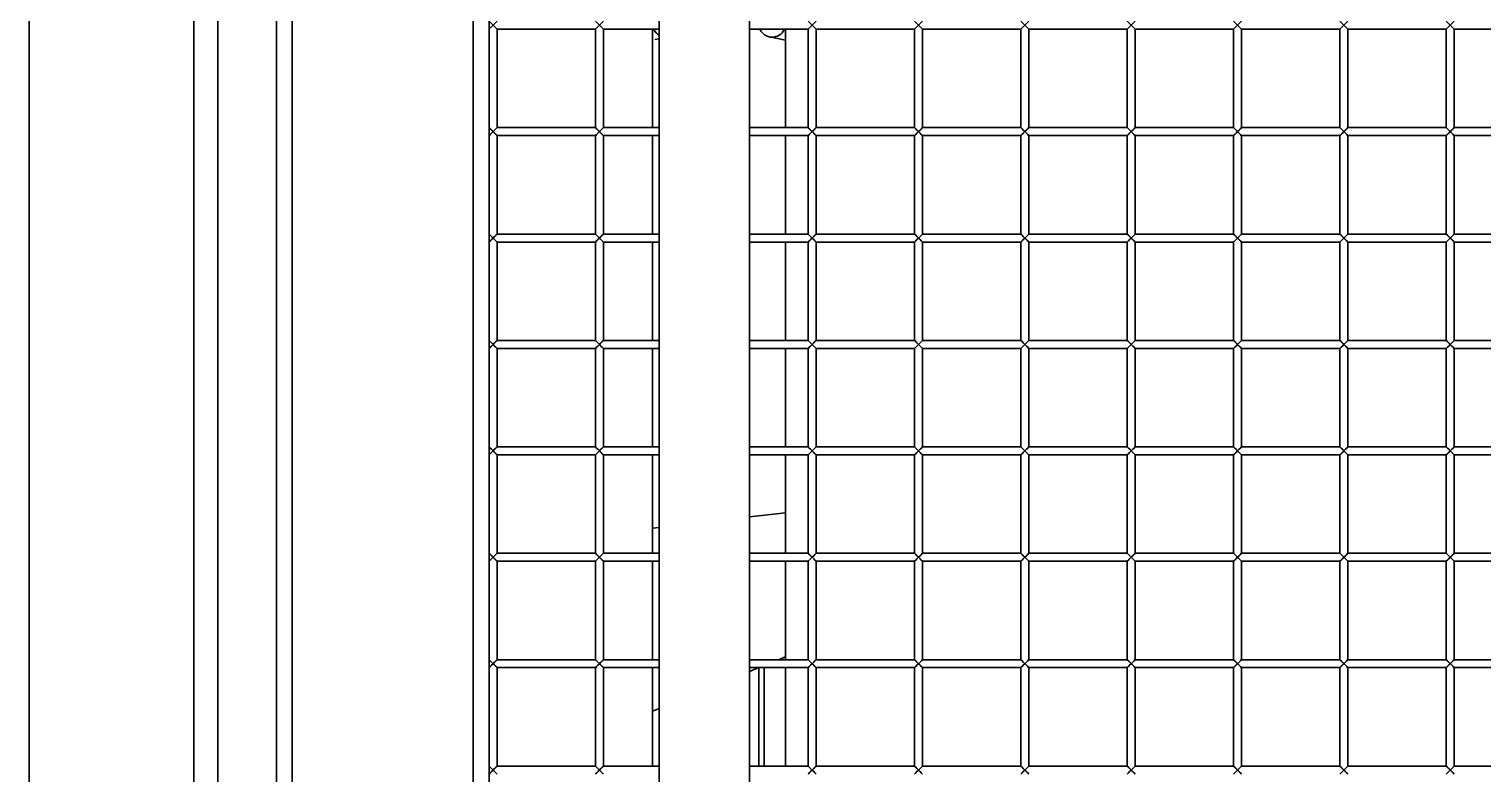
# Model space of a CAD drawing. Header units: millimetres. Extents: x 32496 to 166256, y 3504 to 23939.
# Drawn here: x 46758 to 47305, y 16873 to 17153 of the extents above; entities that cross this region are included whole.
import ezdxf

# ---------------------------------------------------------------- set-up
doc = ezdxf.new("R2010")
doc.units = ezdxf.units.MM
doc.layers.get('0').update_dxf_attribs({"lineweight": 35})

msp = doc.modelspace()

# ---------------------------------------------------------------- linework, layer by layer
at = {"linetype": 'Continuous'}
for p, q in [((46758.14, 17722.349), (46758.14, 15203.349)), ((46820.14, 17722.349), (46820.14, 15203.349)), ((46829.14, 17642.349), (46829.14, 15283.349)), ((46851.14, 17622.849), (46851.14, 15302.849)), ((46857.14, 15302.849), (46857.14, 17622.849)), ((46925.14, 17622.849), (46925.14, 15302.849)), ((46995.14, 17480.849), (46995.14, 16549.849)), ((47029.14, 17480.849), (47029.14, 16549.849)), ((46931.14, 16562.849), (46931.14, 17465.849)), ((46931.14, 17152.849), (46934.14, 17155.849)), ((46931.14, 17155.849), (46934.14, 17152.849)), ((46934.14, 17152.849), (46934.14, 17115.849)), ((46934.14, 17152.849), (46971.14, 17152.849)), ((46971.14, 17152.849), (46974.14, 17155.849)), ((46971.14, 17155.849), (46974.14, 17152.849)), ((46971.14, 17152.849), (46971.14, 17115.849)), ((46974.14, 17152.849), (46974.14, 17115.849)), ((46974.14, 17152.849), (46995.14, 17152.849)), ((46992.64, 17115.849), (46992.64, 17152.849)), ((47029.14, 17152.849), (47051.14, 17152.849)), ((47042.64, 17152.849), (47042.64, 17115.849)), ((47051.14, 17152.849), (47054.14, 17155.849)), ((47051.14, 17155.849), (47054.14, 17152.849)), ((47051.14, 17152.849), (47051.14, 17115.849)), ((47054.14, 17152.849), (47091.14, 17152.849)), ((47054.14, 17152.849), (47054.14, 17115.849)), ((47091.14, 17152.849), (47094.14, 17155.849)), ((47091.14, 17155.849), (47094.14, 17152.849)), ((47091.14, 17152.849), (47091.14, 17115.849)), ((47094.14, 17152.849), (47131.14, 17152.849)), ((47094.14, 17152.849), (47094.14, 17115.849)), ((47131.14, 17152.849), (47134.14, 17155.849)), ((47131.14, 17155.849), (47134.14, 17152.849)), ((47131.14, 17152.849), (47131.14, 17115.849)), ((47134.14, 17152.849), (47171.14, 17152.849)), ((47134.14, 17152.849), (47134.14, 17115.849)), ((47171.14, 17152.849), (47174.14, 17155.849)), ((47171.14, 17155.849), (47174.14, 17152.849)), ((47171.14, 17152.849), (47171.14, 17115.849)), ((47174.14, 17152.849), (47211.14, 17152.849)), ((47174.14, 17152.849), (47174.14, 17115.849)), ((47211.14, 17152.849), (47214.14, 17155.849)), ((47211.14, 17155.849), (47214.14, 17152.849)), ((47211.14, 17152.849), (47211.14, 17115.849)), ((47214.14, 17152.849), (47251.14, 17152.849)), ((47214.14, 17152.849), (47214.14, 17115.849)), ((47251.14, 17152.849), (47254.14, 17155.849)), ((47251.14, 17155.849), (47254.14, 17152.849)), ((47251.14, 17152.849), (47251.14, 17115.849)), ((47254.14, 17152.849), (47291.14, 17152.849)), ((47254.14, 17152.849), (47254.14, 17115.849)), ((47291.14, 17152.849), (47294.14, 17155.849)), ((47291.14, 17155.849), (47294.14, 17152.849)), ((47291.14, 17152.849), (47291.14, 17115.849)), ((47294.14, 17152.849), (47331.14, 17152.849)), ((47294.14, 17152.849), (47294.14, 17115.849)), ((46993.497, 17148.961), (46995.14, 17149.28)), ((47036.646, 17149.959), (47042.64, 17148.794)), ((46931.14, 17112.849), (46934.14, 17115.849)), ((46931.14, 17115.849), (46934.14, 17112.849)), ((46934.14, 17115.849), (46971.14, 17115.849)), ((46971.14, 17112.849), (46974.14, 17115.849)), ((46971.14, 17115.849), (46974.14, 17112.849)), ((46974.14, 17115.849), (46995.14, 17115.849)), ((47029.14, 17115.849), (47051.14, 17115.849)), ((47051.14, 17112.849), (47054.14, 17115.849)), ((47051.14, 17115.849), (47054.14, 17112.849)), ((47054.14, 17115.849), (47091.14, 17115.849)), ((47091.14, 17112.849), (47094.14, 17115.849)), ((47091.14, 17115.849), (47094.14, 17112.849)), ((47094.14, 17115.849), (47131.14, 17115.849)), ((47131.14, 17112.849), (47134.14, 17115.849)), ((47131.14, 17115.849), (47134.14, 17112.849)), ((47134.14, 17115.849), (47171.14, 17115.849)), ((47171.14, 17112.849), (47174.14, 17115.849)), ((47171.14, 17115.849), (47174.14, 17112.849)), ((47174.14, 17115.849), (47211.14, 17115.849)), ((47211.14, 17112.849), (47214.14, 17115.849)), ((47211.14, 17115.849), (47214.14, 17112.849)), ((47214.14, 17115.849), (47251.14, 17115.849)), ((47251.14, 17112.849), (47254.14, 17115.849)), ((47251.14, 17115.849), (47254.14, 17112.849)), ((47254.14, 17115.849), (47291.14, 17115.849)), ((47291.14, 17112.849), (47294.14, 17115.849)), ((47291.14, 17115.849), (47294.14, 17112.849)), ((47294.14, 17115.849), (47331.14, 17115.849)), ((46934.14, 17112.849), (46934.14, 17075.849)), ((46934.14, 17112.849), (46971.14, 17112.849)), ((46971.14, 17112.849), (46971.14, 17075.849)), ((46974.14, 17112.849), (46974.14, 17075.849)), ((46974.14, 17112.849), (46995.14, 17112.849)), ((46992.64, 17075.849), (46992.64, 17112.849)), ((47029.14, 17112.849), (47051.14, 17112.849)), ((47042.64, 17112.849), (47042.64, 17075.849)), ((47051.14, 17112.849), (47051.14, 17075.849)), ((47054.14, 17112.849), (47091.14, 17112.849)), ((47054.14, 17112.849), (47054.14, 17075.849)), ((47091.14, 17112.849), (47091.14, 17075.849)), ((47094.14, 17112.849), (47131.14, 17112.849)), ((47094.14, 17112.849), (47094.14, 17075.849)), ((47131.14, 17112.849), (47131.14, 17075.849)), ((47134.14, 17112.849), (47171.14, 17112.849)), ((47134.14, 17112.849), (47134.14, 17075.849)), ((47171.14, 17112.849), (47171.14, 17075.849)), ((47174.14, 17112.849), (47211.14, 17112.849)), ((47174.14, 17112.849), (47174.14, 17075.849)), ((47211.14, 17112.849), (47211.14, 17075.849)), ((47214.14, 17112.849), (47251.14, 17112.849)), ((47214.14, 17112.849), (47214.14, 17075.849)), ((47251.14, 17112.849), (47251.14, 17075.849)), ((47254.14, 17112.849), (47291.14, 17112.849)), ((47254.14, 17112.849), (47254.14, 17075.849)), ((47291.14, 17112.849), (47291.14, 17075.849)), ((47294.14, 17112.849), (47331.14, 17112.849)), ((47294.14, 17112.849), (47294.14, 17075.849)), ((46931.14, 17072.849), (46934.14, 17075.849)), ((46931.14, 17075.849), (46934.14, 17072.849)), ((46934.14, 17075.849), (46971.14, 17075.849)), ((46971.14, 17072.849), (46974.14, 17075.849)), ((46971.14, 17075.849), (46974.14, 17072.849)), ((46974.14, 17075.849), (46995.14, 17075.849)), ((47029.14, 17075.849), (47051.14, 17075.849)), ((47051.14, 17072.849), (47054.14, 17075.849)), ((47051.14, 17075.849), (47054.14, 17072.849)), ((47054.14, 17075.849), (47091.14, 17075.849)), ((47091.14, 17072.849), (47094.14, 17075.849)), ((47091.14, 17075.849), (47094.14, 17072.849)), ((47094.14, 17075.849), (47131.14, 17075.849)), ((47131.14, 17072.849), (47134.14, 17075.849)), ((47131.14, 17075.849), (47134.14, 17072.849)), ((47134.14, 17075.849), (47171.14, 17075.849)), ((47171.14, 17072.849), (47174.14, 17075.849)), ((47171.14, 17075.849), (47174.14, 17072.849)), ((47174.14, 17075.849), (47211.14, 17075.849)), ((47211.14, 17072.849), (47214.14, 17075.849)), ((47211.14, 17075.849), (47214.14, 17072.849)), ((47214.14, 17075.849), (47251.14, 17075.849)), ((47251.14, 17072.849), (47254.14, 17075.849)), ((47251.14, 17075.849), (47254.14, 17072.849)), ((47254.14, 17075.849), (47291.14, 17075.849)), ((47291.14, 17072.849), (47294.14, 17075.849)), ((47291.14, 17075.849), (47294.14, 17072.849)), ((47294.14, 17075.849), (47331.14, 17075.849)), ((46934.14, 17072.849), (46934.14, 17035.849)), ((46934.14, 17072.849), (46971.14, 17072.849)), ((46971.14, 17072.849), (46971.14, 17035.849)), ((46974.14, 17072.849), (46974.14, 17035.849)), ((46974.14, 17072.849), (46995.14, 17072.849)), ((46992.64, 17035.849), (46992.64, 17072.849)), ((47029.14, 17072.849), (47051.14, 17072.849)), ((47042.64, 17072.849), (47042.64, 17035.849)), ((47051.14, 17072.849), (47051.14, 17035.849)), ((47054.14, 17072.849), (47091.14, 17072.849)), ((47054.14, 17072.849), (47054.14, 17035.849)), ((47091.14, 17072.849), (47091.14, 17035.849)), ((47094.14, 17072.849), (47131.14, 17072.849)), ((47094.14, 17072.849), (47094.14, 17035.849)), ((47131.14, 17072.849), (47131.14, 17035.849)), ((47134.14, 17072.849), (47171.14, 17072.849)), ((47134.14, 17072.849), (47134.14, 17035.849)), ((47171.14, 17072.849), (47171.14, 17035.849)), ((47174.14, 17072.849), (47211.14, 17072.849)), ((47174.14, 17072.849), (47174.14, 17035.849)), ((47211.14, 17072.849), (47211.14, 17035.849)), ((47214.14, 17072.849), (47251.14, 17072.849)), ((47214.14, 17072.849), (47214.14, 17035.849)), ((47251.14, 17072.849), (47251.14, 17035.849)), ((47254.14, 17072.849), (47291.14, 17072.849)), ((47254.14, 17072.849), (47254.14, 17035.849)), ((47291.14, 17072.849), (47291.14, 17035.849)), ((47294.14, 17072.849), (47331.14, 17072.849)), ((47294.14, 17072.849), (47294.14, 17035.849)), ((46931.14, 17032.849), (46934.14, 17035.849)), ((46931.14, 17035.849), (46934.14, 17032.849)), ((46934.14, 17035.849), (46971.14, 17035.849)), ((46934.14, 17032.849), (46934.14, 16995.849)), ((46934.14, 17032.849), (46971.14, 17032.849)), ((46971.14, 17032.849), (46974.14, 17035.849)), ((46971.14, 17035.849), (46974.14, 17032.849)), ((46971.14, 17032.849), (46971.14, 16995.849)), ((46974.14, 17035.849), (46995.14, 17035.849)), ((46974.14, 17032.849), (46974.14, 16995.849)), ((46974.14, 17032.849), (46995.14, 17032.849)), ((46992.64, 16995.849), (46992.64, 17032.849)), ((47029.14, 17035.849), (47051.14, 17035.849)), ((47029.14, 17032.849), (47051.14, 17032.849)), ((47042.64, 17032.849), (47042.64, 16995.849)), ((47051.14, 17032.849), (47054.14, 17035.849)), ((47051.14, 17035.849), (47054.14, 17032.849)), ((47051.14, 17032.849), (47051.14, 16995.849)), ((47054.14, 17035.849), (47091.14, 17035.849)), ((47054.14, 17032.849), (47091.14, 17032.849)), ((47054.14, 17032.849), (47054.14, 16995.849)), ((47091.14, 17032.849), (47094.14, 17035.849)), ((47091.14, 17035.849), (47094.14, 17032.849)), ((47091.14, 17032.849), (47091.14, 16995.849)), ((47094.14, 17035.849), (47131.14, 17035.849)), ((47094.14, 17032.849), (47131.14, 17032.849)), ((47094.14, 17032.849), (47094.14, 16995.849)), ((47131.14, 17032.849), (47134.14, 17035.849)), ((47131.14, 17035.849), (47134.14, 17032.849)), ((47131.14, 17032.849), (47131.14, 16995.849)), ((47134.14, 17035.849), (47171.14, 17035.849)), ((47134.14, 17032.849), (47171.14, 17032.849)), ((47134.14, 17032.849), (47134.14, 16995.849)), ((47171.14, 17032.849), (47174.14, 17035.849)), ((47171.14, 17035.849), (47174.14, 17032.849)), ((47171.14, 17032.849), (47171.14, 16995.849)), ((47174.14, 17035.849), (47211.14, 17035.849)), ((47174.14, 17032.849), (47211.14, 17032.849)), ((47174.14, 17032.849), (47174.14, 16995.849)), ((47211.14, 17032.849), (47214.14, 17035.849)), ((47211.14, 17035.849), (47214.14, 17032.849)), ((47211.14, 17032.849), (47211.14, 16995.849)), ((47214.14, 17035.849), (47251.14, 17035.849)), ((47214.14, 17032.849), (47251.14, 17032.849)), ((47214.14, 17032.849), (47214.14, 16995.849)), ((47251.14, 17032.849), (47254.14, 17035.849)), ((47251.14, 17035.849), (47254.14, 17032.849)), ((47251.14, 17032.849), (47251.14, 16995.849)), ((47254.14, 17035.849), (47291.14, 17035.849)), ((47254.14, 17032.849), (47291.14, 17032.849)), ((47254.14, 17032.849), (47254.14, 16995.849)), ((47291.14, 17032.849), (47294.14, 17035.849)), ((47291.14, 17035.849), (47294.14, 17032.849)), ((47291.14, 17032.849), (47291.14, 16995.849)), ((47294.14, 17035.849), (47331.14, 17035.849)), ((47294.14, 17032.849), (47331.14, 17032.849)), ((47294.14, 17032.849), (47294.14, 16995.849)), ((46931.14, 16992.849), (46934.14, 16995.849)), ((46931.14, 16995.849), (46934.14, 16992.849)), ((46934.14, 16995.849), (46971.14, 16995.849)), ((46971.14, 16992.849), (46974.14, 16995.849)), ((46971.14, 16995.849), (46974.14, 16992.849)), ((46974.14, 16995.849), (46995.14, 16995.849)), ((47029.14, 16995.849), (47051.14, 16995.849)), ((47051.14, 16992.849), (47054.14, 16995.849)), ((47051.14, 16995.849), (47054.14, 16992.849)), ((47054.14, 16995.849), (47091.14, 16995.849)), ((47091.14, 16992.849), (47094.14, 16995.849)), ((47091.14, 16995.849), (47094.14, 16992.849)), ((47094.14, 16995.849), (47131.14, 16995.849)), ((47131.14, 16992.849), (47134.14, 16995.849)), ((47131.14, 16995.849), (47134.14, 16992.849)), ((47134.14, 16995.849), (47171.14, 16995.849)), ((47171.14, 16992.849), (47174.14, 16995.849)), ((47171.14, 16995.849), (47174.14, 16992.849)), ((47174.14, 16995.849), (47211.14, 16995.849)), ((47211.14, 16992.849), (47214.14, 16995.849)), ((47211.14, 16995.849), (47214.14, 16992.849)), ((47214.14, 16995.849), (47251.14, 16995.849)), ((47251.14, 16992.849), (47254.14, 16995.849)), ((47251.14, 16995.849), (47254.14, 16992.849)), ((47254.14, 16995.849), (47291.14, 16995.849)), ((47291.14, 16992.849), (47294.14, 16995.849)), ((47291.14, 16995.849), (47294.14, 16992.849)), ((47294.14, 16995.849), (47331.14, 16995.849)), ((46934.14, 16992.849), (46934.14, 16955.849)), ((46934.14, 16992.849), (46971.14, 16992.849)), ((46971.14, 16992.849), (46971.14, 16955.849)), ((46974.14, 16992.849), (46974.14, 16955.849)), ((46974.14, 16992.849), (46995.14, 16992.849)), ((46992.64, 16955.849), (46992.64, 16992.849)), ((47029.14, 16992.849), (47051.14, 16992.849)), ((47042.64, 16992.849), (47042.64, 16955.849)), ((47051.14, 16992.849), (47051.14, 16955.849)), ((47054.14, 16992.849), (47091.14, 16992.849)), ((47054.14, 16992.849), (47054.14, 16955.849)), ((47091.14, 16992.849), (47091.14, 16955.849)), ((47094.14, 16992.849), (47131.14, 16992.849)), ((47094.14, 16992.849), (47094.14, 16955.849)), ((47131.14, 16992.849), (47131.14, 16955.849)), ((47134.14, 16992.849), (47171.14, 16992.849)), ((47134.14, 16992.849), (47134.14, 16955.849)), ((47171.14, 16992.849), (47171.14, 16955.849)), ((47174.14, 16992.849), (47211.14, 16992.849)), ((47174.14, 16992.849), (47174.14, 16955.849)), ((47211.14, 16992.849), (47211.14, 16955.849)), ((47214.14, 16992.849), (47251.14, 16992.849)), ((47214.14, 16992.849), (47214.14, 16955.849)), ((47251.14, 16992.849), (47251.14, 16955.849)), ((47254.14, 16992.849), (47291.14, 16992.849)), ((47254.14, 16992.849), (47254.14, 16955.849)), ((47291.14, 16992.849), (47291.14, 16955.849)), ((47294.14, 16992.849), (47331.14, 16992.849)), ((47294.14, 16992.849), (47294.14, 16955.849)), ((47042.64, 16971.085), (47029.14, 16969.522)), ((46995.14, 16965.585), (46992.64, 16965.296)), ((46931.14, 16952.849), (46934.14, 16955.849)), ((46931.14, 16955.849), (46934.14, 16952.849)), ((46934.14, 16955.849), (46971.14, 16955.849)), ((46971.14, 16952.849), (46974.14, 16955.849)), ((46971.14, 16955.849), (46974.14, 16952.849)), ((46974.14, 16955.849), (46995.14, 16955.849)), ((47029.14, 16955.849), (47051.14, 16955.849)), ((47051.14, 16952.849), (47054.14, 16955.849)), ((47051.14, 16955.849), (47054.14, 16952.849)), ((47054.14, 16955.849), (47091.14, 16955.849)), ((47091.14, 16952.849), (47094.14, 16955.849)), ((47091.14, 16955.849), (47094.14, 16952.849)), ((47094.14, 16955.849), (47131.14, 16955.849)), ((47131.14, 16952.849), (47134.14, 16955.849)), ((47131.14, 16955.849), (47134.14, 16952.849)), ((47134.14, 16955.849), (47171.14, 16955.849)), ((47171.14, 16952.849), (47174.14, 16955.849)), ((47171.14, 16955.849), (47174.14, 16952.849)), ((47174.14, 16955.849), (47211.14, 16955.849)), ((47211.14, 16952.849), (47214.14, 16955.849)), ((47211.14, 16955.849), (47214.14, 16952.849)), ((47214.14, 16955.849), (47251.14, 16955.849)), ((47251.14, 16952.849), (47254.14, 16955.849)), ((47251.14, 16955.849), (47254.14, 16952.849)), ((47254.14, 16955.849), (47291.14, 16955.849)), ((47291.14, 16952.849), (47294.14, 16955.849)), ((47291.14, 16955.849), (47294.14, 16952.849)), ((47294.14, 16955.849), (47331.14, 16955.849)), ((46934.14, 16952.849), (46934.14, 16915.849)), ((46934.14, 16952.849), (46971.14, 16952.849)), ((46971.14, 16952.849), (46971.14, 16915.849)), ((46974.14, 16952.849), (46974.14, 16915.849)), ((46974.14, 16952.849), (46995.14, 16952.849)), ((46992.64, 16915.849), (46992.64, 16952.849)), ((47029.14, 16952.849), (47051.14, 16952.849)), ((47042.64, 16952.849), (47042.64, 16915.849)), ((47051.14, 16952.849), (47051.14, 16915.849)), ((47054.14, 16952.849), (47091.14, 16952.849)), ((47054.14, 16952.849), (47054.14, 16915.849)), ((47091.14, 16952.849), (47091.14, 16915.849)), ((47094.14, 16952.849), (47131.14, 16952.849)), ((47094.14, 16952.849), (47094.14, 16915.849)), ((47131.14, 16952.849), (47131.14, 16915.849)), ((47134.14, 16952.849), (47171.14, 16952.849)), ((47134.14, 16952.849), (47134.14, 16915.849)), ((47171.14, 16952.849), (47171.14, 16915.849)), ((47174.14, 16952.849), (47211.14, 16952.849)), ((47174.14, 16952.849), (47174.14, 16915.849)), ((47211.14, 16952.849), (47211.14, 16915.849)), ((47214.14, 16952.849), (47251.14, 16952.849)), ((47214.14, 16952.849), (47214.14, 16915.849)), ((47251.14, 16952.849), (47251.14, 16915.849)), ((47254.14, 16952.849), (47291.14, 16952.849)), ((47254.14, 16952.849), (47254.14, 16915.849)), ((47291.14, 16952.849), (47291.14, 16915.849)), ((47294.14, 16952.849), (47331.14, 16952.849)), ((47294.14, 16952.849), (47294.14, 16915.849)), ((47042.64, 16916.954), (47039.933, 16915.849)), ((46931.14, 16912.849), (46934.14, 16915.849)), ((46931.14, 16915.849), (46934.14, 16912.849)), ((46934.14, 16915.849), (46971.14, 16915.849)), ((46934.14, 16912.849), (46971.14, 16912.849)), ((46934.14, 16912.849), (46934.14, 16875.849)), ((46971.14, 16912.849), (46974.14, 16915.849)), ((46971.14, 16915.849), (46974.14, 16912.849)), ((46971.14, 16912.849), (46971.14, 16875.849)), ((46974.14, 16915.849), (46995.14, 16915.849)), ((46974.14, 16912.849), (46995.14, 16912.849)), ((46974.14, 16912.849), (46974.14, 16875.849)), ((46992.64, 16875.849), (46992.64, 16912.849)), ((47029.14, 16915.849), (47051.14, 16915.849)), ((47032.588, 16912.849), (47029.14, 16911.44)), ((47029.14, 16912.849), (47051.14, 16912.849)), ((47032.64, 16912.87), (47032.64, 16875.849)), ((47034.64, 16912.849), (47034.64, 16875.849)), ((47042.64, 16912.849), (47042.64, 16875.849)), ((47051.14, 16912.849), (47054.14, 16915.849)), ((47051.14, 16915.849), (47054.14, 16912.849)), ((47051.14, 16912.849), (47051.14, 16875.849)), ((47054.14, 16915.849), (47091.14, 16915.849)), ((47054.14, 16912.849), (47091.14, 16912.849)), ((47054.14, 16912.849), (47054.14, 16875.849)), ((47091.14, 16912.849), (47094.14, 16915.849)), ((47091.14, 16915.849), (47094.14, 16912.849)), ((47091.14, 16912.849), (47091.14, 16875.849)), ((47094.14, 16915.849), (47131.14, 16915.849)), ((47094.14, 16912.849), (47131.14, 16912.849)), ((47094.14, 16912.849), (47094.14, 16875.849)), ((47131.14, 16912.849), (47134.14, 16915.849)), ((47131.14, 16915.849), (47134.14, 16912.849)), ((47131.14, 16912.849), (47131.14, 16875.849)), ((47134.14, 16915.849), (47171.14, 16915.849)), ((47134.14, 16912.849), (47171.14, 16912.849)), ((47134.14, 16912.849), (47134.14, 16875.849)), ((47171.14, 16912.849), (47174.14, 16915.849)), ((47171.14, 16915.849), (47174.14, 16912.849)), ((47171.14, 16912.849), (47171.14, 16875.849)), ((47174.14, 16915.849), (47211.14, 16915.849)), ((47174.14, 16912.849), (47211.14, 16912.849)), ((47174.14, 16912.849), (47174.14, 16875.849)), ((47211.14, 16912.849), (47214.14, 16915.849)), ((47211.14, 16915.849), (47214.14, 16912.849)), ((47211.14, 16912.849), (47211.14, 16875.849)), ((47214.14, 16915.849), (47251.14, 16915.849)), ((47214.14, 16912.849), (47251.14, 16912.849)), ((47214.14, 16912.849), (47214.14, 16875.849)), ((47251.14, 16912.849), (47254.14, 16915.849)), ((47251.14, 16915.849), (47254.14, 16912.849)), ((47251.14, 16912.849), (47251.14, 16875.849)), ((47254.14, 16915.849), (47291.14, 16915.849)), ((47254.14, 16912.849), (47291.14, 16912.849)), ((47254.14, 16912.849), (47254.14, 16875.849)), ((47291.14, 16912.849), (47294.14, 16915.849)), ((47291.14, 16915.849), (47294.14, 16912.849)), ((47291.14, 16912.849), (47291.14, 16875.849)), ((47294.14, 16915.849), (47331.14, 16915.849)), ((47294.14, 16912.849), (47331.14, 16912.849)), ((47294.14, 16912.849), (47294.14, 16875.849)), ((46995.14, 16897.553), (46992.64, 16896.532)), ((46931.14, 16872.849), (46934.14, 16875.849)), ((46931.14, 16875.849), (46934.14, 16872.849)), ((46934.14, 16875.849), (46971.14, 16875.849)), ((46971.14, 16872.849), (46974.14, 16875.849)), ((46971.14, 16875.849), (46974.14, 16872.849)), ((46974.14, 16875.849), (46995.14, 16875.849)), ((47029.14, 16875.849), (47051.14, 16875.849)), ((47051.14, 16872.849), (47054.14, 16875.849)), ((47051.14, 16875.849), (47054.14, 16872.849)), ((47054.14, 16875.849), (47091.14, 16875.849)), ((47091.14, 16872.849), (47094.14, 16875.849)), ((47091.14, 16875.849), (47094.14, 16872.849)), ((47094.14, 16875.849), (47131.14, 16875.849)), ((47131.14, 16872.849), (47134.14, 16875.849)), ((47131.14, 16875.849), (47134.14, 16872.849)), ((47134.14, 16875.849), (47171.14, 16875.849)), ((47171.14, 16872.849), (47174.14, 16875.849)), ((47171.14, 16875.849), (47174.14, 16872.849)), ((47174.14, 16875.849), (47211.14, 16875.849)), ((47211.14, 16872.849), (47214.14, 16875.849)), ((47211.14, 16875.849), (47214.14, 16872.849)), ((47214.14, 16875.849), (47251.14, 16875.849)), ((47251.14, 16872.849), (47254.14, 16875.849)), ((47251.14, 16875.849), (47254.14, 16872.849)), ((47254.14, 16875.849), (47291.14, 16875.849)), ((47291.14, 16872.849), (47294.14, 16875.849)), ((47291.14, 16875.849), (47294.14, 16872.849)), ((47294.14, 16875.849), (47331.14, 16875.849))]:
    msp.add_line(p, q, dxfattribs=at)
for points in [[(46931.14, 17115.849), (46931.57, 17115.418), (46932.06, 17114.929), (46933.229, 17113.759)], [(46932.64, 17114.349), (46932.049, 17113.758), (46931.579, 17113.288), (46931.254, 17112.963)], [(46932.64, 17114.349), (46933.227, 17114.936), (46933.702, 17115.411), (46934.025, 17115.734)], [(46934.024, 17112.965), (46933.701, 17113.287), (46933.229, 17113.759)], [(46971.14, 17115.849), (46971.57, 17115.418), (46972.06, 17114.929), (46973.229, 17113.759)], [(46972.64, 17114.349), (46972.049, 17113.758), (46971.579, 17113.288), (46971.254, 17112.963)], [(46972.64, 17114.349), (46973.227, 17114.936), (46973.702, 17115.411), (46974.025, 17115.734)], [(46974.024, 17112.965), (46973.701, 17113.287), (46973.229, 17113.759)], [(47051.14, 17115.849), (47051.57, 17115.418), (47052.06, 17114.929), (47053.229, 17113.759)], [(47052.64, 17114.349), (47052.049, 17113.758), (47051.579, 17113.288), (47051.254, 17112.963)], [(47052.64, 17114.349), (47053.227, 17114.936), (47053.702, 17115.411), (47054.025, 17115.734)], [(47054.024, 17112.965), (47053.701, 17113.287), (47053.229, 17113.759)], [(47091.14, 17115.849), (47091.57, 17115.418), (47092.06, 17114.929), (47093.229, 17113.759)], [(47092.64, 17114.349), (47092.049, 17113.758), (47091.579, 17113.288), (47091.254, 17112.963)], [(47092.64, 17114.349), (47093.227, 17114.936), (47093.702, 17115.411), (47094.025, 17115.734)], [(47094.024, 17112.965), (47093.701, 17113.287), (47093.229, 17113.759)], [(47131.14, 17115.849), (47131.57, 17115.418), (47132.06, 17114.929), (47133.229, 17113.759)], [(47132.64, 17114.349), (47132.049, 17113.758), (47131.579, 17113.288), (47131.254, 17112.963)], [(47132.64, 17114.349), (47133.227, 17114.936), (47133.702, 17115.411), (47134.025, 17115.734)], [(47134.024, 17112.965), (47133.701, 17113.287), (47133.229, 17113.759)], [(47171.14, 17115.849), (47171.57, 17115.418), (47172.06, 17114.929), (47173.229, 17113.759)], [(47172.64, 17114.349), (47172.049, 17113.758), (47171.579, 17113.288), (47171.254, 17112.963)], [(47172.64, 17114.349), (47173.227, 17114.936), (47173.702, 17115.411), (47174.025, 17115.734)], [(47174.024, 17112.965), (47173.701, 17113.287), (47173.229, 17113.759)], [(47211.14, 17115.849), (47211.57, 17115.418), (47212.06, 17114.929), (47213.229, 17113.759)], [(47212.64, 17114.349), (47212.049, 17113.758), (47211.579, 17113.288), (47211.254, 17112.963)], [(47212.64, 17114.349), (47213.227, 17114.936), (47213.702, 17115.411), (47214.025, 17115.734)], [(47214.024, 17112.965), (47213.701, 17113.287), (47213.229, 17113.759)], [(47251.14, 17115.849), (47251.57, 17115.418), (47252.06, 17114.929), (47253.229, 17113.759)], [(47252.64, 17114.349), (47252.049, 17113.758), (47251.579, 17113.288), (47251.254, 17112.963)], [(47252.64, 17114.349), (47253.227, 17114.936), (47253.702, 17115.411), (47254.025, 17115.734)], [(47254.024, 17112.965), (47253.701, 17113.287), (47253.229, 17113.759)], [(47291.14, 17115.849), (47291.57, 17115.418), (47292.06, 17114.929), (47293.229, 17113.759)], [(47292.64, 17114.349), (47292.049, 17113.758), (47291.579, 17113.288), (47291.254, 17112.963)], [(47292.64, 17114.349), (47293.227, 17114.936), (47293.702, 17115.411), (47294.025, 17115.734)], [(47294.024, 17112.965), (47293.701, 17113.287), (47293.229, 17113.759)], [(46931.14, 17075.849), (46931.57, 17075.418), (46932.06, 17074.929), (46933.229, 17073.759)], [(46932.64, 17074.349), (46933.227, 17074.936), (46933.702, 17075.411), (46934.025, 17075.734)], [(46971.14, 17075.849), (46971.57, 17075.418), (46972.06, 17074.929), (46973.229, 17073.759)], [(46972.64, 17074.349), (46973.227, 17074.936), (46973.702, 17075.411), (46974.025, 17075.734)], [(47051.14, 17075.849), (47051.57, 17075.418), (47052.06, 17074.929), (47053.229, 17073.759)], [(47052.64, 17074.349), (47053.227, 17074.936), (47053.702, 17075.411), (47054.025, 17075.734)], [(47091.14, 17075.849), (47091.57, 17075.418), (47092.06, 17074.929), (47093.229, 17073.759)], [(47092.64, 17074.349), (47093.227, 17074.936), (47093.702, 17075.411), (47094.025, 17075.734)], [(47131.14, 17075.849), (47131.57, 17075.418), (47132.06, 17074.929), (47133.229, 17073.759)], [(47132.64, 17074.349), (47133.227, 17074.936), (47133.702, 17075.411), (47134.025, 17075.734)], [(47171.14, 17075.849), (47171.57, 17075.418), (47172.06, 17074.929), (47173.229, 17073.759)], [(47172.64, 17074.349), (47173.227, 17074.936), (47173.702, 17075.411), (47174.025, 17075.734)], [(47211.14, 17075.849), (47211.57, 17075.418), (47212.06, 17074.929), (47213.229, 17073.759)], [(47212.64, 17074.349), (47213.227, 17074.936), (47213.702, 17075.411), (47214.025, 17075.734)], [(47251.14, 17075.849), (47251.57, 17075.418), (47252.06, 17074.929), (47253.229, 17073.759)], [(47252.64, 17074.349), (47253.227, 17074.936), (47253.702, 17075.411), (47254.025, 17075.734)], [(47291.14, 17075.849), (47291.57, 17075.418), (47292.06, 17074.929), (47293.229, 17073.759)], [(47292.64, 17074.349), (47293.227, 17074.936), (47293.702, 17075.411), (47294.025, 17075.734)], [(46932.64, 17074.349), (46932.049, 17073.758), (46931.579, 17073.288), (46931.254, 17072.963)], [(46934.024, 17072.965), (46933.701, 17073.287), (46933.229, 17073.759)], [(46972.64, 17074.349), (46972.049, 17073.758), (46971.579, 17073.288), (46971.254, 17072.963)], [(46974.024, 17072.965), (46973.701, 17073.287), (46973.229, 17073.759)], [(47052.64, 17074.349), (47052.049, 17073.758), (47051.579, 17073.288), (47051.254, 17072.963)], [(47054.024, 17072.965), (47053.701, 17073.287), (47053.229, 17073.759)], [(47092.64, 17074.349), (47092.049, 17073.758), (47091.579, 17073.288), (47091.254, 17072.963)], [(47094.024, 17072.965), (47093.701, 17073.287), (47093.229, 17073.759)], [(47132.64, 17074.349), (47132.049, 17073.758), (47131.579, 17073.288), (47131.254, 17072.963)], [(47134.024, 17072.965), (47133.701, 17073.287), (47133.229, 17073.759)], [(47172.64, 17074.349), (47172.049, 17073.758), (47171.579, 17073.288), (47171.254, 17072.963)], [(47174.024, 17072.965), (47173.701, 17073.287), (47173.229, 17073.759)], [(47212.64, 17074.349), (47212.049, 17073.758), (47211.579, 17073.288), (47211.254, 17072.963)], [(47214.024, 17072.965), (47213.701, 17073.287), (47213.229, 17073.759)], [(47252.64, 17074.349), (47252.049, 17073.758), (47251.579, 17073.288), (47251.254, 17072.963)], [(47254.024, 17072.965), (47253.701, 17073.287), (47253.229, 17073.759)], [(47292.64, 17074.349), (47292.049, 17073.758), (47291.579, 17073.288), (47291.254, 17072.963)], [(47294.024, 17072.965), (47293.701, 17073.287), (47293.229, 17073.759)], [(46931.14, 17035.849), (46931.57, 17035.418), (46932.06, 17034.929), (46933.229, 17033.759)], [(46932.64, 17034.349), (46932.049, 17033.758), (46931.579, 17033.288), (46931.254, 17032.963)], [(46932.64, 17034.349), (46933.227, 17034.936), (46933.702, 17035.411), (46934.025, 17035.734)], [(46934.024, 17032.965), (46933.701, 17033.287), (46933.229, 17033.759)], [(46971.14, 17035.849), (46971.57, 17035.418), (46972.06, 17034.929), (46973.229, 17033.759)], [(46972.64, 17034.349), (46972.049, 17033.758), (46971.579, 17033.288), (46971.254, 17032.963)], [(46972.64, 17034.349), (46973.227, 17034.936), (46973.702, 17035.411), (46974.025, 17035.734)], [(46974.024, 17032.965), (46973.701, 17033.287), (46973.229, 17033.759)], [(47051.14, 17035.849), (47051.57, 17035.418), (47052.06, 17034.929), (47053.229, 17033.759)], [(47052.64, 17034.349), (47052.049, 17033.758), (47051.579, 17033.288), (47051.254, 17032.963)], [(47052.64, 17034.349), (47053.227, 17034.936), (47053.702, 17035.411), (47054.025, 17035.734)], [(47054.024, 17032.965), (47053.701, 17033.287), (47053.229, 17033.759)], [(47091.14, 17035.849), (47091.57, 17035.418), (47092.06, 17034.929), (47093.229, 17033.759)], [(47092.64, 17034.349), (47092.049, 17033.758), (47091.579, 17033.288), (47091.254, 17032.963)], [(47092.64, 17034.349), (47093.227, 17034.936), (47093.702, 17035.411), (47094.025, 17035.734)], [(47094.024, 17032.965), (47093.701, 17033.287), (47093.229, 17033.759)], [(47131.14, 17035.849), (47131.57, 17035.418), (47132.06, 17034.929), (47133.229, 17033.759)], [(47132.64, 17034.349), (47132.049, 17033.758), (47131.579, 17033.288), (47131.254, 17032.963)], [(47132.64, 17034.349), (47133.227, 17034.936), (47133.702, 17035.411), (47134.025, 17035.734)], [(47134.024, 17032.965), (47133.701, 17033.287), (47133.229, 17033.759)], [(47171.14, 17035.849), (47171.57, 17035.418), (47172.06, 17034.929), (47173.229, 17033.759)], [(47172.64, 17034.349), (47172.049, 17033.758), (47171.579, 17033.288), (47171.254, 17032.963)], [(47172.64, 17034.349), (47173.227, 17034.936), (47173.702, 17035.411), (47174.025, 17035.734)], [(47174.024, 17032.965), (47173.701, 17033.287), (47173.229, 17033.759)], [(47211.14, 17035.849), (47211.57, 17035.418), (47212.06, 17034.929), (47213.229, 17033.759)], [(47212.64, 17034.349), (47212.049, 17033.758), (47211.579, 17033.288), (47211.254, 17032.963)], [(47212.64, 17034.349), (47213.227, 17034.936), (47213.702, 17035.411), (47214.025, 17035.734)], [(47214.024, 17032.965), (47213.701, 17033.287), (47213.229, 17033.759)], [(47251.14, 17035.849), (47251.57, 17035.418), (47252.06, 17034.929), (47253.229, 17033.759)], [(47252.64, 17034.349), (47252.049, 17033.758), (47251.579, 17033.288), (47251.254, 17032.963)], [(47252.64, 17034.349), (47253.227, 17034.936), (47253.702, 17035.411), (47254.025, 17035.734)], [(47254.024, 17032.965), (47253.701, 17033.287), (47253.229, 17033.759)], [(47291.14, 17035.849), (47291.57, 17035.418), (47292.06, 17034.929), (47293.229, 17033.759)], [(47292.64, 17034.349), (47292.049, 17033.758), (47291.579, 17033.288), (47291.254, 17032.963)], [(47292.64, 17034.349), (47293.227, 17034.936), (47293.702, 17035.411), (47294.025, 17035.734)], [(47294.024, 17032.965), (47293.701, 17033.287), (47293.229, 17033.759)], [(46931.14, 16995.849), (46931.57, 16995.418), (46932.06, 16994.929), (46933.229, 16993.759)], [(46932.64, 16994.349), (46932.049, 16993.758), (46931.579, 16993.288), (46931.254, 16992.963)], [(46932.64, 16994.349), (46933.227, 16994.936), (46933.702, 16995.411), (46934.025, 16995.734)], [(46934.024, 16992.965), (46933.701, 16993.287), (46933.229, 16993.759)], [(46971.14, 16995.849), (46971.57, 16995.418), (46972.06, 16994.929), (46973.229, 16993.759)], [(46972.64, 16994.349), (46972.049, 16993.758), (46971.579, 16993.288), (46971.254, 16992.963)], [(46972.64, 16994.349), (46973.227, 16994.936), (46973.702, 16995.411), (46974.025, 16995.734)], [(46974.024, 16992.965), (46973.701, 16993.287), (46973.229, 16993.759)], [(47051.14, 16995.849), (47051.57, 16995.418), (47052.06, 16994.929), (47053.229, 16993.759)], [(47052.64, 16994.349), (47052.049, 16993.758), (47051.579, 16993.288), (47051.254, 16992.963)], [(47052.64, 16994.349), (47053.227, 16994.936), (47053.702, 16995.411), (47054.025, 16995.734)], [(47054.024, 16992.965), (47053.701, 16993.287), (47053.229, 16993.759)], [(47091.14, 16995.849), (47091.57, 16995.418), (47092.06, 16994.929), (47093.229, 16993.759)], [(47092.64, 16994.349), (47092.049, 16993.758), (47091.579, 16993.288), (47091.254, 16992.963)], [(47092.64, 16994.349), (47093.227, 16994.936), (47093.702, 16995.411), (47094.025, 16995.734)], [(47094.024, 16992.965), (47093.701, 16993.287), (47093.229, 16993.759)], [(47131.14, 16995.849), (47131.57, 16995.418), (47132.06, 16994.929), (47133.229, 16993.759)], [(47132.64, 16994.349), (47132.049, 16993.758), (47131.579, 16993.288), (47131.254, 16992.963)], [(47132.64, 16994.349), (47133.227, 16994.936), (47133.702, 16995.411), (47134.025, 16995.734)], [(47134.024, 16992.965), (47133.701, 16993.287), (47133.229, 16993.759)], [(47171.14, 16995.849), (47171.57, 16995.418), (47172.06, 16994.929), (47173.229, 16993.759)], [(47172.64, 16994.349), (47172.049, 16993.758), (47171.579, 16993.288), (47171.254, 16992.963)], [(47172.64, 16994.349), (47173.227, 16994.936), (47173.702, 16995.411), (47174.025, 16995.734)], [(47174.024, 16992.965), (47173.701, 16993.287), (47173.229, 16993.759)], [(47211.14, 16995.849), (47211.57, 16995.418), (47212.06, 16994.929), (47213.229, 16993.759)], [(47212.64, 16994.349), (47212.049, 16993.758), (47211.579, 16993.288), (47211.254, 16992.963)], [(47212.64, 16994.349), (47213.227, 16994.936), (47213.702, 16995.411), (47214.025, 16995.734)], [(47214.024, 16992.965), (47213.701, 16993.287), (47213.229, 16993.759)], [(47251.14, 16995.849), (47251.57, 16995.418), (47252.06, 16994.929), (47253.229, 16993.759)], [(47252.64, 16994.349), (47252.049, 16993.758), (47251.579, 16993.288), (47251.254, 16992.963)], [(47252.64, 16994.349), (47253.227, 16994.936), (47253.702, 16995.411), (47254.025, 16995.734)], [(47254.024, 16992.965), (47253.701, 16993.287), (47253.229, 16993.759)], [(47291.14, 16995.849), (47291.57, 16995.418), (47292.06, 16994.929), (47293.229, 16993.759)], [(47292.64, 16994.349), (47292.049, 16993.758), (47291.579, 16993.288), (47291.254, 16992.963)], [(47292.64, 16994.349), (47293.227, 16994.936), (47293.702, 16995.411), (47294.025, 16995.734)], [(47294.024, 16992.965), (47293.701, 16993.287), (47293.229, 16993.759)], [(46931.14, 16955.849), (46931.57, 16955.418), (46932.06, 16954.929), (46933.229, 16953.759)], [(46932.64, 16954.349), (46933.227, 16954.936), (46933.702, 16955.411), (46934.025, 16955.734)], [(46971.14, 16955.849), (46971.57, 16955.418), (46972.06, 16954.929), (46973.229, 16953.759)], [(46972.64, 16954.349), (46973.227, 16954.936), (46973.702, 16955.411), (46974.025, 16955.734)], [(47051.14, 16955.849), (47051.57, 16955.418), (47052.06, 16954.929), (47053.229, 16953.759)], [(47052.64, 16954.349), (47053.227, 16954.936), (47053.702, 16955.411), (47054.025, 16955.734)], [(47091.14, 16955.849), (47091.57, 16955.418), (47092.06, 16954.929), (47093.229, 16953.759)], [(47092.64, 16954.349), (47093.227, 16954.936), (47093.702, 16955.411), (47094.025, 16955.734)], [(47131.14, 16955.849), (47131.57, 16955.418), (47132.06, 16954.929), (47133.229, 16953.759)], [(47132.64, 16954.349), (47133.227, 16954.936), (47133.702, 16955.411), (47134.025, 16955.734)], [(47171.14, 16955.849), (47171.57, 16955.418), (47172.06, 16954.929), (47173.229, 16953.759)], [(47172.64, 16954.349), (47173.227, 16954.936), (47173.702, 16955.411), (47174.025, 16955.734)], [(47211.14, 16955.849), (47211.57, 16955.418), (47212.06, 16954.929), (47213.229, 16953.759)], [(47212.64, 16954.349), (47213.227, 16954.936), (47213.702, 16955.411), (47214.025, 16955.734)], [(47251.14, 16955.849), (47251.57, 16955.418), (47252.06, 16954.929), (47253.229, 16953.759)], [(47252.64, 16954.349), (47253.227, 16954.936), (47253.702, 16955.411), (47254.025, 16955.734)], [(47291.14, 16955.849), (47291.57, 16955.418), (47292.06, 16954.929), (47293.229, 16953.759)], [(47292.64, 16954.349), (47293.227, 16954.936), (47293.702, 16955.411), (47294.025, 16955.734)], [(46932.64, 16954.349), (46932.049, 16953.758), (46931.579, 16953.288), (46931.254, 16952.963)], [(46934.024, 16952.965), (46933.701, 16953.287), (46933.229, 16953.759)], [(46972.64, 16954.349), (46972.049, 16953.758), (46971.579, 16953.288), (46971.254, 16952.963)], [(46974.024, 16952.965), (46973.701, 16953.287), (46973.229, 16953.759)], [(47052.64, 16954.349), (47052.049, 16953.758), (47051.579, 16953.288), (47051.254, 16952.963)], [(47054.024, 16952.965), (47053.701, 16953.287), (47053.229, 16953.759)], [(47092.64, 16954.349), (47092.049, 16953.758), (47091.579, 16953.288), (47091.254, 16952.963)], [(47094.024, 16952.965), (47093.701, 16953.287), (47093.229, 16953.759)], [(47132.64, 16954.349), (47132.049, 16953.758), (47131.579, 16953.288), (47131.254, 16952.963)], [(47134.024, 16952.965), (47133.701, 16953.287), (47133.229, 16953.759)], [(47172.64, 16954.349), (47172.049, 16953.758), (47171.579, 16953.288), (47171.254, 16952.963)], [(47174.024, 16952.965), (47173.701, 16953.287), (47173.229, 16953.759)], [(47212.64, 16954.349), (47212.049, 16953.758), (47211.579, 16953.288), (47211.254, 16952.963)], [(47214.024, 16952.965), (47213.701, 16953.287), (47213.229, 16953.759)], [(47252.64, 16954.349), (47252.049, 16953.758), (47251.579, 16953.288), (47251.254, 16952.963)], [(47254.024, 16952.965), (47253.701, 16953.287), (47253.229, 16953.759)], [(47292.64, 16954.349), (47292.049, 16953.758), (47291.579, 16953.288), (47291.254, 16952.963)], [(47294.024, 16952.965), (47293.701, 16953.287), (47293.229, 16953.759)], [(46931.14, 16915.849), (46931.57, 16915.418), (46932.06, 16914.929), (46933.229, 16913.759)], [(46932.64, 16914.349), (46932.049, 16913.758), (46931.579, 16913.288), (46931.254, 16912.963)], [(46932.64, 16914.349), (46933.227, 16914.936), (46933.702, 16915.411), (46934.025, 16915.734)], [(46934.024, 16912.965), (46933.701, 16913.287), (46933.229, 16913.759)], [(46971.14, 16915.849), (46971.57, 16915.418), (46972.06, 16914.929), (46973.229, 16913.759)], [(46972.64, 16914.349), (46972.049, 16913.758), (46971.579, 16913.288), (46971.254, 16912.963)], [(46972.64, 16914.349), (46973.227, 16914.936), (46973.702, 16915.411), (46974.025, 16915.734)], [(46974.024, 16912.965), (46973.701, 16913.287), (46973.229, 16913.759)], [(47051.14, 16915.849), (47051.57, 16915.418), (47052.06, 16914.929), (47053.229, 16913.759)], [(47052.64, 16914.349), (47052.049, 16913.758), (47051.579, 16913.288), (47051.254, 16912.963)], [(47052.64, 16914.349), (47053.227, 16914.936), (47053.702, 16915.411), (47054.025, 16915.734)], [(47054.024, 16912.965), (47053.701, 16913.287), (47053.229, 16913.759)], [(47091.14, 16915.849), (47091.57, 16915.418), (47092.06, 16914.929), (47093.229, 16913.759)], [(47092.64, 16914.349), (47092.049, 16913.758), (47091.579, 16913.288), (47091.254, 16912.963)], [(47092.64, 16914.349), (47093.227, 16914.936), (47093.702, 16915.411), (47094.025, 16915.734)], [(47094.024, 16912.965), (47093.701, 16913.287), (47093.229, 16913.759)], [(47131.14, 16915.849), (47131.57, 16915.418), (47132.06, 16914.929), (47133.229, 16913.759)], [(47132.64, 16914.349), (47132.049, 16913.758), (47131.579, 16913.288), (47131.254, 16912.963)], [(47132.64, 16914.349), (47133.227, 16914.936), (47133.702, 16915.411), (47134.025, 16915.734)], [(47134.024, 16912.965), (47133.701, 16913.287), (47133.229, 16913.759)], [(47171.14, 16915.849), (47171.57, 16915.418), (47172.06, 16914.929), (47173.229, 16913.759)], [(47172.64, 16914.349), (47172.049, 16913.758), (47171.579, 16913.288), (47171.254, 16912.963)], [(47172.64, 16914.349), (47173.227, 16914.936), (47173.702, 16915.411), (47174.025, 16915.734)], [(47174.024, 16912.965), (47173.701, 16913.287), (47173.229, 16913.759)], [(47211.14, 16915.849), (47211.57, 16915.418), (47212.06, 16914.929), (47213.229, 16913.759)], [(47212.64, 16914.349), (47212.049, 16913.758), (47211.579, 16913.288), (47211.254, 16912.963)], [(47212.64, 16914.349), (47213.227, 16914.936), (47213.702, 16915.411), (47214.025, 16915.734)], [(47214.024, 16912.965), (47213.701, 16913.287), (47213.229, 16913.759)], [(47251.14, 16915.849), (47251.57, 16915.418), (47252.06, 16914.929), (47253.229, 16913.759)], [(47252.64, 16914.349), (47252.049, 16913.758), (47251.579, 16913.288), (47251.254, 16912.963)], [(47252.64, 16914.349), (47253.227, 16914.936), (47253.702, 16915.411), (47254.025, 16915.734)], [(47254.024, 16912.965), (47253.701, 16913.287), (47253.229, 16913.759)], [(47291.14, 16915.849), (47291.57, 16915.418), (47292.06, 16914.929), (47293.229, 16913.759)], [(47292.64, 16914.349), (47292.049, 16913.758), (47291.579, 16913.288), (47291.254, 16912.963)], [(47292.64, 16914.349), (47293.227, 16914.936), (47293.702, 16915.411), (47294.025, 16915.734)], [(47294.024, 16912.965), (47293.701, 16913.287), (47293.229, 16913.759)], [(46931.14, 16875.849), (46931.57, 16875.418), (46932.06, 16874.929), (46933.229, 16873.759)], [(46932.64, 16874.349), (46932.049, 16873.758), (46931.579, 16873.288), (46931.254, 16872.963)], [(46932.64, 16874.349), (46933.227, 16874.936), (46933.702, 16875.411), (46934.025, 16875.734)], [(46934.024, 16872.965), (46933.701, 16873.287), (46933.229, 16873.759)], [(46971.14, 16875.849), (46971.57, 16875.418), (46972.06, 16874.929), (46973.229, 16873.759)], [(46972.64, 16874.349), (46972.049, 16873.758), (46971.579, 16873.288), (46971.254, 16872.963)], [(46972.64, 16874.349), (46973.227, 16874.936), (46973.702, 16875.411), (46974.025, 16875.734)], [(46974.024, 16872.965), (46973.701, 16873.287), (46973.229, 16873.759)], [(47051.14, 16875.849), (47051.57, 16875.418), (47052.06, 16874.929), (47053.229, 16873.759)], [(47052.64, 16874.349), (47052.049, 16873.758), (47051.579, 16873.288), (47051.254, 16872.963)], [(47052.64, 16874.349), (47053.227, 16874.936), (47053.702, 16875.411), (47054.025, 16875.734)], [(47054.024, 16872.965), (47053.701, 16873.287), (47053.229, 16873.759)], [(47091.14, 16875.849), (47091.57, 16875.418), (47092.06, 16874.929), (47093.229, 16873.759)], [(47092.64, 16874.349), (47092.049, 16873.758), (47091.579, 16873.288), (47091.254, 16872.963)], [(47092.64, 16874.349), (47093.227, 16874.936), (47093.702, 16875.411), (47094.025, 16875.734)], [(47094.024, 16872.965), (47093.701, 16873.287), (47093.229, 16873.759)], [(47131.14, 16875.849), (47131.57, 16875.418), (47132.06, 16874.929), (47133.229, 16873.759)], [(47132.64, 16874.349), (47132.049, 16873.758), (47131.579, 16873.288), (47131.254, 16872.963)], [(47132.64, 16874.349), (47133.227, 16874.936), (47133.702, 16875.411), (47134.025, 16875.734)], [(47134.024, 16872.965), (47133.701, 16873.287), (47133.229, 16873.759)], [(47171.14, 16875.849), (47171.57, 16875.418), (47172.06, 16874.929), (47173.229, 16873.759)], [(47172.64, 16874.349), (47172.049, 16873.758), (47171.579, 16873.288), (47171.254, 16872.963)], [(47172.64, 16874.349), (47173.227, 16874.936), (47173.702, 16875.411), (47174.025, 16875.734)], [(47174.024, 16872.965), (47173.701, 16873.287), (47173.229, 16873.759)], [(47211.14, 16875.849), (47211.57, 16875.418), (47212.06, 16874.929), (47213.229, 16873.759)], [(47212.64, 16874.349), (47212.049, 16873.758), (47211.579, 16873.288), (47211.254, 16872.963)], [(47212.64, 16874.349), (47213.227, 16874.936), (47213.702, 16875.411), (47214.025, 16875.734)], [(47214.024, 16872.965), (47213.701, 16873.287), (47213.229, 16873.759)], [(47251.14, 16875.849), (47251.57, 16875.418), (47252.06, 16874.929), (47253.229, 16873.759)], [(47252.64, 16874.349), (47252.049, 16873.758), (47251.579, 16873.288), (47251.254, 16872.963)], [(47252.64, 16874.349), (47253.227, 16874.936), (47253.702, 16875.411), (47254.025, 16875.734)], [(47254.024, 16872.965), (47253.701, 16873.287), (47253.229, 16873.759)], [(47291.14, 16875.849), (47291.57, 16875.418), (47292.06, 16874.929), (47293.229, 16873.759)], [(47292.64, 16874.349), (47292.049, 16873.758), (47291.579, 16873.288), (47291.254, 16872.963)], [(47292.64, 16874.349), (47293.227, 16874.936), (47293.702, 16875.411), (47294.025, 16875.734)], [(47294.024, 16872.965), (47293.701, 16873.287), (47293.229, 16873.759)]]:
    msp.add_lwpolyline(points, dxfattribs=at)
for centre, start, end in [((46997.679, 17154.867), 205.3278, 238.3246), ((47037.6, 17154.867), 204.31713, 334.68437)]:
    msp.add_arc(centre, 5, start, end, dxfattribs=at)

doc.saveas('drawing.dxf')
